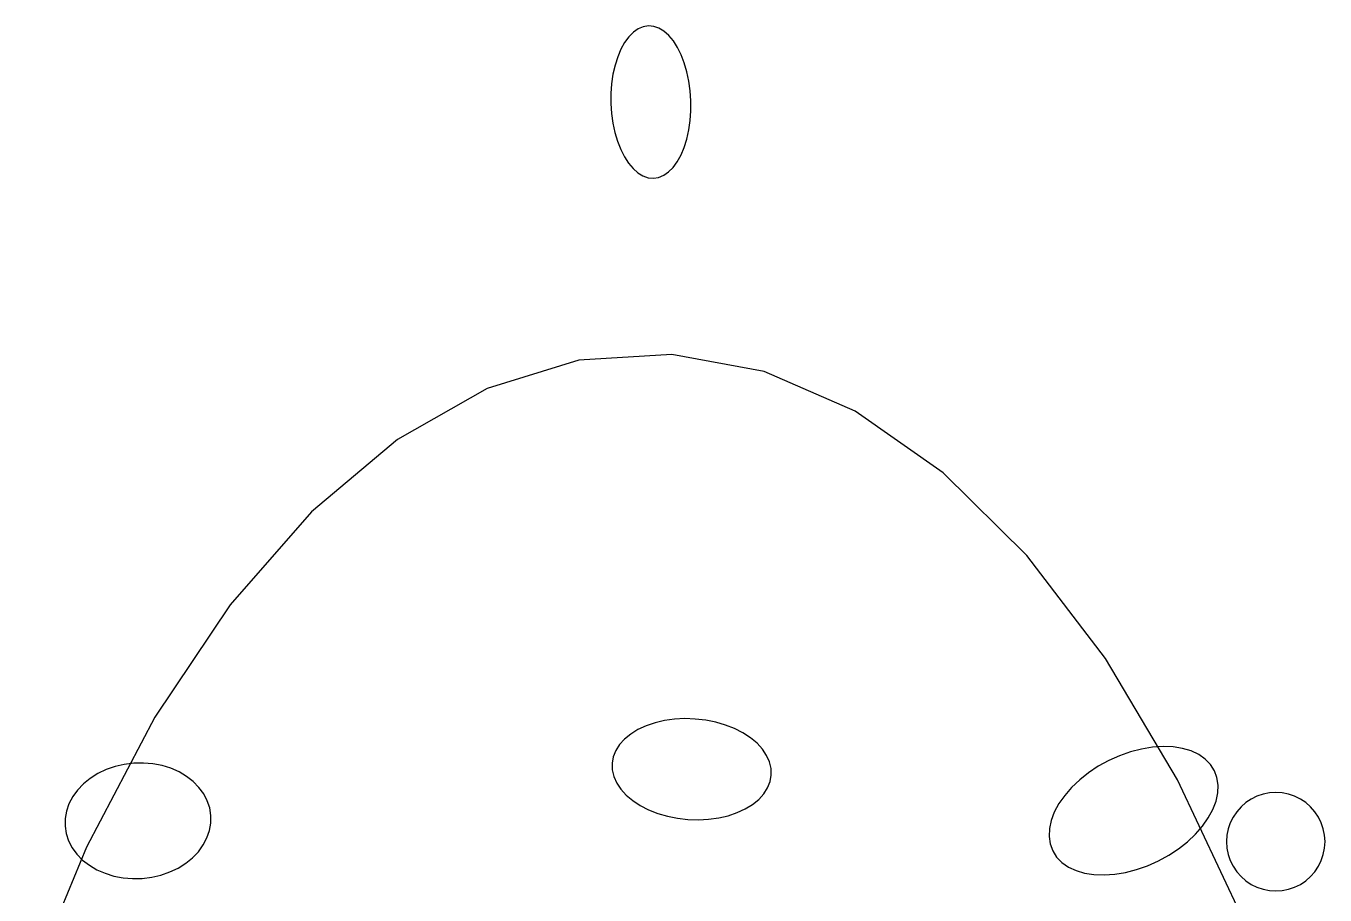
# Model space of a CAD drawing. Extents: x -1 to 217, y -22 to 302.
# Drawn here: x 65.15 to 79.7, y 247.97 to 257.7 of the extents above; entities that cross this region are included whole.
import ezdxf

# ---------------------------------------------------------------- set-up
doc = ezdxf.new("R2010")
doc.units = 0

msp = doc.modelspace()

# ---------------------------------------------------------------- linework, layer by layer
at = {"layer": 'ELLIPSES'}
for p, q in [((72.068, 257.693), (72.011, 257.669)), ((72.126, 257.702), (72.068, 257.693)), ((72.185, 257.697), (72.126, 257.702)), ((72.243, 257.677), (72.185, 257.697)), ((71.906, 257.581), (71.859, 257.517)), ((71.957, 257.632), (71.906, 257.581)), ((72.011, 257.669), (71.957, 257.632)), ((72.3, 257.643), (72.243, 257.677)), ((72.354, 257.595), (72.3, 257.643)), ((72.405, 257.535), (72.354, 257.595)), ((72.451, 257.463), (72.405, 257.535)), ((71.817, 257.442), (71.782, 257.357)), ((71.859, 257.517), (71.817, 257.442)), ((72.492, 257.38), (72.451, 257.463)), ((71.752, 257.263), (71.729, 257.162)), ((71.782, 257.357), (71.752, 257.263)), ((72.528, 257.289), (72.492, 257.38)), ((72.557, 257.19), (72.528, 257.289)), ((71.729, 257.162), (71.714, 257.056)), ((72.579, 257.085), (72.557, 257.19)), ((71.714, 257.056), (71.706, 256.947)), ((72.594, 256.976), (72.579, 257.085)), ((72.602, 256.865), (72.594, 256.976)), ((71.706, 256.947), (71.706, 256.835)), ((71.706, 256.835), (71.714, 256.724)), ((72.602, 256.753), (72.602, 256.865)), ((71.714, 256.724), (71.729, 256.615)), ((72.594, 256.644), (72.602, 256.753)), ((71.729, 256.615), (71.751, 256.51)), ((72.556, 256.437), (72.579, 256.538)), ((72.579, 256.538), (72.594, 256.644)), ((71.751, 256.51), (71.78, 256.411)), ((71.78, 256.411), (71.816, 256.32)), ((72.526, 256.343), (72.556, 256.437)), ((71.816, 256.32), (71.857, 256.237)), ((71.857, 256.237), (71.903, 256.165)), ((72.449, 256.183), (72.491, 256.258)), ((72.491, 256.258), (72.526, 256.343)), ((71.903, 256.165), (71.954, 256.105)), ((71.954, 256.105), (72.008, 256.057)), ((72.351, 256.068), (72.402, 256.119)), ((72.402, 256.119), (72.449, 256.183)), ((72.008, 256.057), (72.065, 256.023)), ((72.065, 256.023), (72.123, 256.003)), ((72.123, 256.003), (72.182, 255.998)), ((72.182, 255.998), (72.24, 256.007)), ((72.24, 256.007), (72.297, 256.031)), ((72.297, 256.031), (72.351, 256.068)), ((71.348, 253.962), (70.319, 253.643)), ((72.387, 254.026), (71.348, 253.962)), ((73.423, 253.835), (72.387, 254.026)), ((74.441, 253.392), (73.423, 253.835)), ((70.319, 253.643), (69.317, 253.074)), ((75.426, 252.701), (74.441, 253.392)), ((69.317, 253.074), (68.353, 252.263)), ((76.365, 251.774), (75.426, 252.701)), ((68.353, 252.263), (67.443, 251.222)), ((77.245, 250.623), (76.365, 251.774)), ((67.443, 251.222), (66.599, 249.964)), ((78.053, 249.265), (77.245, 250.623)), ((66.599, 249.964), (65.832, 248.508)), ((72.009, 249.826), (71.928, 249.776)), ((72.1, 249.868), (72.009, 249.826)), ((72.2, 249.902), (72.1, 249.868)), ((72.307, 249.926), (72.2, 249.902)), ((72.419, 249.942), (72.307, 249.926)), ((72.535, 249.948), (72.419, 249.942)), ((72.651, 249.944), (72.535, 249.948)), ((72.767, 249.931), (72.651, 249.944)), ((72.881, 249.908), (72.767, 249.931)), ((72.989, 249.876), (72.881, 249.908)), ((73.091, 249.836), (72.989, 249.876)), ((73.185, 249.788), (73.091, 249.836)), ((71.859, 249.72), (71.803, 249.658)), ((71.928, 249.776), (71.859, 249.72)), ((73.269, 249.733), (73.185, 249.788)), ((73.342, 249.672), (73.269, 249.733)), ((71.76, 249.591), (71.732, 249.52)), ((71.803, 249.658), (71.76, 249.591)), ((73.402, 249.606), (73.342, 249.672)), ((73.449, 249.536), (73.402, 249.606)), ((73.481, 249.464), (73.449, 249.536)), ((77.402, 249.532), (77.281, 249.478)), ((77.525, 249.575), (77.402, 249.532)), ((77.649, 249.607), (77.525, 249.575)), ((77.771, 249.627), (77.649, 249.607)), ((77.89, 249.635), (77.771, 249.627)), ((78.003, 249.631), (77.89, 249.635)), ((78.108, 249.614), (78.003, 249.631)), ((78.204, 249.586), (78.108, 249.614)), ((78.289, 249.546), (78.204, 249.586)), ((78.362, 249.495), (78.289, 249.546)), ((66.152, 249.411), (66.053, 249.377)), ((66.255, 249.436), (66.152, 249.411)), ((66.362, 249.449), (66.255, 249.436)), ((66.469, 249.451), (66.362, 249.449)), ((66.575, 249.442), (66.469, 249.451)), ((66.678, 249.423), (66.575, 249.442)), ((66.776, 249.392), (66.678, 249.423)), ((66.869, 249.352), (66.776, 249.392)), ((71.732, 249.52), (71.719, 249.448)), ((71.719, 249.448), (71.721, 249.374)), ((73.499, 249.39), (73.481, 249.464)), ((73.501, 249.316), (73.499, 249.39)), ((77.165, 249.415), (77.056, 249.343)), ((77.281, 249.478), (77.165, 249.415)), ((78.421, 249.434), (78.362, 249.495)), ((78.465, 249.365), (78.421, 249.434)), ((65.874, 249.279), (65.798, 249.218)), ((65.96, 249.333), (65.874, 249.279)), ((66.053, 249.377), (65.96, 249.333)), ((66.953, 249.302), (66.869, 249.352)), ((67.028, 249.244), (66.953, 249.302)), ((67.092, 249.178), (67.028, 249.244)), ((71.721, 249.374), (71.738, 249.3)), ((71.738, 249.3), (71.771, 249.227)), ((73.46, 249.173), (73.488, 249.243)), ((73.488, 249.243), (73.501, 249.316)), ((76.956, 249.264), (76.866, 249.179)), ((77.056, 249.343), (76.956, 249.264)), ((78.778, 247.718), (78.053, 249.265)), ((78.493, 249.288), (78.465, 249.365)), ((78.506, 249.204), (78.493, 249.288)), ((65.732, 249.149), (65.678, 249.075)), ((65.798, 249.218), (65.732, 249.149)), ((67.145, 249.106), (67.092, 249.178)), ((67.185, 249.029), (67.145, 249.106)), ((71.771, 249.227), (71.817, 249.158)), ((71.817, 249.158), (71.878, 249.092)), ((73.361, 249.044), (73.417, 249.106)), ((73.417, 249.106), (73.46, 249.173)), ((76.866, 249.179), (76.788, 249.089)), ((78.483, 249.024), (78.502, 249.116)), ((78.502, 249.116), (78.506, 249.204)), ((79.01, 249.103), (78.942, 249.08)), ((79.081, 249.117), (79.01, 249.103)), ((79.153, 249.122), (79.081, 249.117)), ((79.225, 249.117), (79.153, 249.122)), ((79.295, 249.103), (79.225, 249.117)), ((79.364, 249.08), (79.295, 249.103)), ((65.636, 248.996), (65.608, 248.914)), ((65.678, 249.075), (65.636, 248.996)), ((67.212, 248.948), (67.185, 249.029)), ((71.878, 249.092), (71.95, 249.031)), ((71.95, 249.031), (72.034, 248.976)), ((72.034, 248.976), (72.128, 248.928)), ((73.211, 248.938), (73.292, 248.987)), ((73.292, 248.987), (73.361, 249.044)), ((76.723, 248.997), (76.672, 248.903)), ((76.788, 249.089), (76.723, 248.997)), ((78.447, 248.93), (78.483, 249.024)), ((78.763, 248.961), (78.715, 248.906)), ((78.817, 249.008), (78.763, 248.961)), ((78.877, 249.048), (78.817, 249.008)), ((78.942, 249.08), (78.877, 249.048)), ((79.428, 249.048), (79.364, 249.08)), ((79.488, 249.008), (79.428, 249.048)), ((79.543, 248.961), (79.488, 249.008)), ((79.59, 248.906), (79.543, 248.961)), ((65.593, 248.829), (65.592, 248.745)), ((65.608, 248.914), (65.593, 248.829)), ((67.225, 248.864), (67.212, 248.948)), ((67.225, 248.779), (67.225, 248.864)), ((72.128, 248.928), (72.231, 248.887)), ((72.231, 248.887), (72.339, 248.856)), ((72.339, 248.856), (72.452, 248.833)), ((72.452, 248.833), (72.568, 248.819)), ((72.568, 248.819), (72.685, 248.816)), ((72.685, 248.816), (72.8, 248.822)), ((72.8, 248.822), (72.913, 248.837)), ((72.913, 248.837), (73.019, 248.862)), ((73.019, 248.862), (73.119, 248.896)), ((73.119, 248.896), (73.211, 248.938)), ((76.636, 248.809), (76.617, 248.717)), ((76.672, 248.903), (76.636, 248.809)), ((78.331, 248.744), (78.396, 248.836)), ((78.396, 248.836), (78.447, 248.93)), ((78.675, 248.846), (78.643, 248.782)), ((78.715, 248.906), (78.675, 248.846)), ((79.63, 248.846), (79.59, 248.906)), ((79.662, 248.782), (79.63, 248.846)), ((65.592, 248.745), (65.605, 248.661)), ((65.605, 248.661), (65.632, 248.58)), ((67.181, 248.613), (67.21, 248.695)), ((67.21, 248.695), (67.225, 248.779)), ((76.617, 248.717), (76.613, 248.629)), ((78.253, 248.654), (78.331, 248.744)), ((78.62, 248.713), (78.606, 248.643)), ((78.643, 248.782), (78.62, 248.713)), ((79.685, 248.713), (79.662, 248.782)), ((79.699, 248.643), (79.685, 248.713)), ((65.632, 248.58), (65.672, 248.503)), ((67.085, 248.459), (67.139, 248.534)), ((67.139, 248.534), (67.181, 248.613)), ((76.613, 248.629), (76.626, 248.545)), ((76.626, 248.545), (76.654, 248.468)), ((78.063, 248.49), (78.163, 248.569)), ((78.163, 248.569), (78.253, 248.654)), ((78.606, 248.643), (78.601, 248.571)), ((78.601, 248.571), (78.606, 248.499)), ((79.704, 248.571), (79.699, 248.643)), ((79.699, 248.499), (79.704, 248.571)), ((65.832, 248.508), (65.154, 246.874)), ((65.672, 248.503), (65.725, 248.431)), ((65.725, 248.431), (65.789, 248.365)), ((66.943, 248.329), (67.019, 248.391)), ((67.019, 248.391), (67.085, 248.459)), ((76.654, 248.468), (76.698, 248.398)), ((76.698, 248.398), (76.757, 248.338)), ((77.838, 248.355), (77.954, 248.418)), ((77.954, 248.418), (78.063, 248.49)), ((78.606, 248.499), (78.62, 248.428)), ((78.62, 248.428), (78.643, 248.36)), ((79.662, 248.36), (79.685, 248.428)), ((79.685, 248.428), (79.699, 248.499)), ((65.789, 248.365), (65.864, 248.307)), ((65.864, 248.307), (65.949, 248.257)), ((65.949, 248.257), (66.041, 248.217)), ((66.665, 248.197), (66.765, 248.232)), ((66.765, 248.232), (66.858, 248.276)), ((66.858, 248.276), (66.943, 248.329)), ((76.757, 248.338), (76.83, 248.287)), ((76.83, 248.287), (76.915, 248.247)), ((76.915, 248.247), (77.011, 248.219)), ((77.348, 248.206), (77.47, 248.226)), ((77.47, 248.226), (77.594, 248.258)), ((77.594, 248.258), (77.717, 248.301)), ((77.717, 248.301), (77.838, 248.355)), ((78.643, 248.36), (78.675, 248.295)), ((78.675, 248.295), (78.715, 248.235)), ((78.715, 248.235), (78.763, 248.181)), ((79.543, 248.181), (79.59, 248.235)), ((79.59, 248.235), (79.63, 248.295)), ((79.63, 248.295), (79.662, 248.36)), ((66.041, 248.217), (66.14, 248.186)), ((66.14, 248.186), (66.243, 248.167)), ((66.243, 248.167), (66.349, 248.158)), ((66.349, 248.158), (66.456, 248.16)), ((66.456, 248.16), (66.562, 248.173)), ((66.562, 248.173), (66.665, 248.197)), ((77.011, 248.219), (77.116, 248.202)), ((77.116, 248.202), (77.229, 248.198)), ((77.229, 248.198), (77.348, 248.206)), ((78.763, 248.181), (78.817, 248.133)), ((78.817, 248.133), (78.877, 248.093)), ((78.877, 248.093), (78.942, 248.061)), ((79.364, 248.061), (79.428, 248.093)), ((79.428, 248.093), (79.488, 248.133)), ((79.488, 248.133), (79.543, 248.181)), ((78.942, 248.061), (79.01, 248.038)), ((79.01, 248.038), (79.081, 248.024)), ((79.081, 248.024), (79.153, 248.019)), ((79.153, 248.019), (79.225, 248.024)), ((79.225, 248.024), (79.295, 248.038)), ((79.295, 248.038), (79.364, 248.061))]:
    msp.add_line(p, q, dxfattribs=at)

doc.saveas('drawing.dxf')
